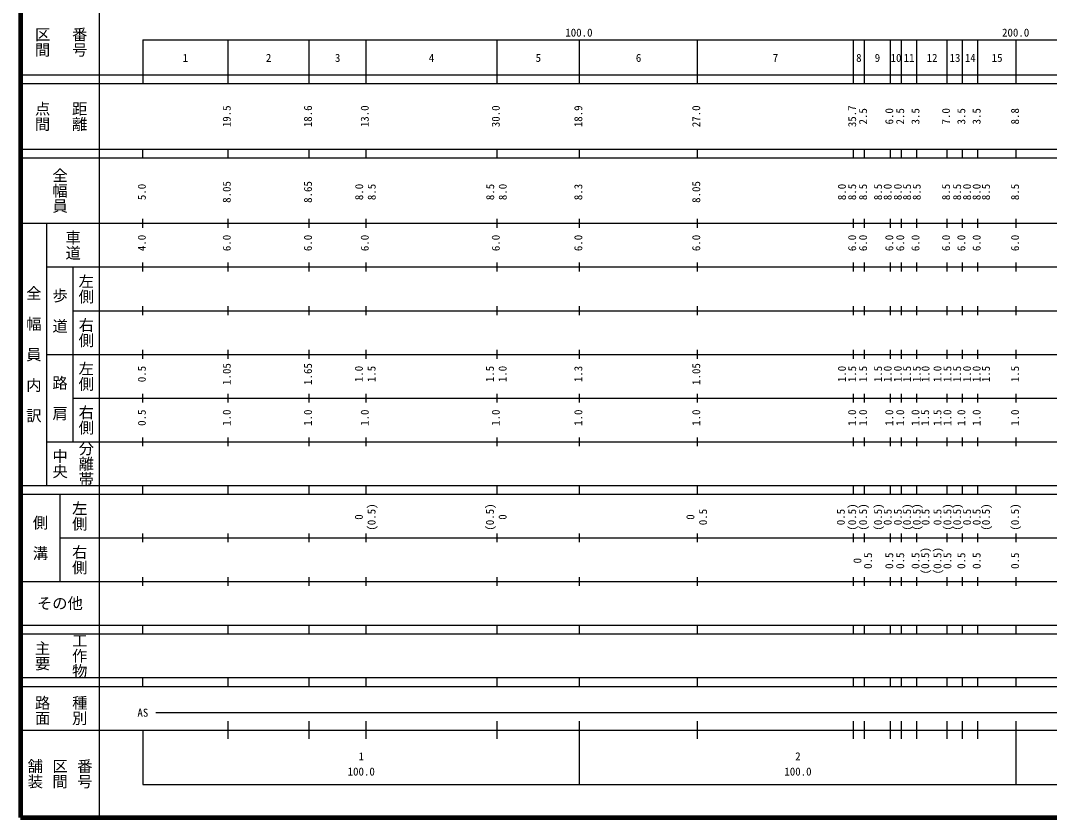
# Model space of a CAD drawing. Units: millimetres, scale not verified. Extents: x 40000 to 680000, y 20000 to 380000.
# Drawn here: x 40000 to 275579, y 20000 to 202409 of the extents above; entities that cross this region are included whole.
import ezdxf
from ezdxf.enums import TextEntityAlignment as Align

# ---------------------------------------------------------------- set-up
doc = ezdxf.new("R2010")
doc.units = ezdxf.units.MM
doc.header["$LTSCALE"] = 1000
doc.layers.add('M-TTL', color=2, linetype='Continuous', lineweight=140)
doc.layers.add('M-TTL-BAND', color=7, linetype='Continuous', lineweight=25)
doc.styles.add('@ＭＳ ゴシック', font='')
doc.styles.add('ＭＳ ゴシック', font='')
doc.styles.get('@ＭＳ ゴシック').set_extended_font_data('@MS Gothic')
doc.styles.get('ＭＳ ゴシック').set_extended_font_data('MS Gothic')

msp = doc.modelspace()

# ---------------------------------------------------------------- linework, layer by layer
at = {"layer": 'M-TTL'}
for p, q in [((40000, 380000), (40000, 20000)), ((40000, 20000), (680000, 20000))]:
    msp.add_line(p, q, dxfattribs=at)
at = {"layer": 'M-TTL-BAND'}
for p, q in [((58000, 370000), (58000, 20000)), ((68000, 198000), (579000, 198000)), ((68000, 198000), (68000, 188000)), ((87500, 188000), (87500, 198000)), ((106100, 188000), (106100, 198000)), ((119100, 188000), (119100, 198000)), ((149100, 188000), (149100, 198000)), ((168000, 188000), (168000, 198000)), ((195000, 188000), (195000, 198000)), ((230700, 188000), (230700, 198000)), ((233200, 188000), (233200, 198000)), ((239200, 188000), (239200, 198000)), ((241700, 188000), (241700, 198000)), ((245200, 188000), (245200, 198000)), ((252200, 188000), (252200, 198000)), ((255700, 188000), (255700, 198000)), ((259200, 188000), (259200, 198000)), ((268000, 188000), (268000, 198000)), ((40000, 190000), (579000, 190000)), ((40000, 188000), (579000, 188000)), ((40000, 173000), (579000, 173000)), ((68000, 171000), (68000, 173000)), ((68000, 171000), (68000, 173000)), ((87500, 171000), (87500, 173000)), ((106100, 171000), (106100, 173000)), ((119100, 171000), (119100, 173000)), ((149100, 171000), (149100, 173000)), ((168000, 171000), (168000, 173000)), ((195000, 171000), (195000, 173000)), ((230700, 171000), (230700, 173000)), ((233200, 171000), (233200, 173000)), ((239200, 171000), (239200, 173000)), ((241700, 171000), (241700, 173000)), ((245200, 171000), (245200, 173000)), ((252200, 171000), (252200, 173000)), ((255700, 171000), (255700, 173000)), ((259200, 171000), (259200, 173000)), ((268000, 171000), (268000, 173000)), ((40000, 171000), (579000, 171000)), ((40000, 156000), (579000, 156000)), ((46000, 96000), (46000, 156000)), ((68000, 155000), (68000, 157000)), ((68000, 155000), (68000, 157000)), ((87500, 155000), (87500, 157000)), ((106100, 155000), (106100, 157000)), ((119100, 155000), (119100, 157000)), ((149100, 155000), (149100, 157000)), ((168000, 155000), (168000, 157000)), ((195000, 155000), (195000, 157000)), ((230700, 155000), (230700, 157000)), ((233200, 155000), (233200, 157000)), ((239200, 155000), (239200, 157000)), ((241700, 155000), (241700, 157000)), ((245200, 155000), (245200, 157000)), ((252200, 155000), (252200, 157000)), ((255700, 155000), (255700, 157000)), ((259200, 155000), (259200, 157000)), ((268000, 155000), (268000, 157000)), ((68000, 145000), (68000, 147000)), ((68000, 145000), (68000, 147000)), ((87500, 145000), (87500, 147000)), ((106100, 145000), (106100, 147000)), ((119100, 145000), (119100, 147000)), ((149100, 145000), (149100, 147000)), ((168000, 145000), (168000, 147000)), ((195000, 145000), (195000, 147000)), ((230700, 145000), (230700, 147000)), ((233200, 145000), (233200, 147000)), ((239200, 145000), (239200, 147000)), ((241700, 145000), (241700, 147000)), ((245200, 145000), (245200, 147000)), ((252200, 145000), (252200, 147000)), ((255700, 145000), (255700, 147000)), ((259200, 145000), (259200, 147000)), ((268000, 145000), (268000, 147000)), ((46000, 146000), (579000, 146000)), ((52000, 146000), (52000, 106000)), ((68000, 135000), (68000, 137000)), ((68000, 135000), (68000, 137000)), ((87500, 135000), (87500, 137000)), ((106100, 135000), (106100, 137000)), ((119100, 135000), (119100, 137000)), ((149100, 135000), (149100, 137000)), ((168000, 135000), (168000, 137000)), ((195000, 135000), (195000, 137000)), ((230700, 135000), (230700, 137000)), ((233200, 135000), (233200, 137000)), ((239200, 135000), (239200, 137000)), ((241700, 135000), (241700, 137000)), ((245200, 135000), (245200, 137000)), ((252200, 135000), (252200, 137000)), ((255700, 135000), (255700, 137000)), ((259200, 135000), (259200, 137000)), ((268000, 135000), (268000, 137000)), ((52000, 136000), (579000, 136000)), ((46000, 126000), (579000, 126000)), ((68000, 125000), (68000, 127000)), ((68000, 125000), (68000, 127000)), ((87500, 125000), (87500, 127000)), ((106100, 125000), (106100, 127000)), ((119100, 125000), (119100, 127000)), ((149100, 125000), (149100, 127000)), ((168000, 125000), (168000, 127000)), ((195000, 125000), (195000, 127000)), ((230700, 125000), (230700, 127000)), ((233200, 125000), (233200, 127000)), ((239200, 125000), (239200, 127000)), ((241700, 125000), (241700, 127000)), ((245200, 125000), (245200, 127000)), ((252200, 125000), (252200, 127000)), ((255700, 125000), (255700, 127000)), ((259200, 125000), (259200, 127000)), ((268000, 125000), (268000, 127000)), ((52000, 116000), (579000, 116000)), ((68000, 115000), (68000, 117000)), ((68000, 115000), (68000, 117000)), ((87500, 115000), (87500, 117000)), ((106100, 115000), (106100, 117000)), ((119100, 115000), (119100, 117000)), ((149100, 115000), (149100, 117000)), ((168000, 115000), (168000, 117000)), ((195000, 115000), (195000, 117000)), ((230700, 115000), (230700, 117000)), ((233200, 115000), (233200, 117000)), ((239200, 115000), (239200, 117000)), ((241700, 115000), (241700, 117000)), ((245200, 115000), (245200, 117000)), ((252200, 115000), (252200, 117000)), ((255700, 115000), (255700, 117000)), ((259200, 115000), (259200, 117000)), ((268000, 115000), (268000, 117000)), ((68000, 105000), (68000, 107000)), ((68000, 105000), (68000, 107000)), ((87500, 105000), (87500, 107000)), ((106100, 105000), (106100, 107000)), ((119100, 105000), (119100, 107000)), ((149100, 105000), (149100, 107000)), ((168000, 105000), (168000, 107000)), ((195000, 105000), (195000, 107000)), ((230700, 105000), (230700, 107000)), ((233200, 105000), (233200, 107000)), ((239200, 105000), (239200, 107000)), ((241700, 105000), (241700, 107000)), ((245200, 105000), (245200, 107000)), ((252200, 105000), (252200, 107000)), ((255700, 105000), (255700, 107000)), ((259200, 105000), (259200, 107000)), ((268000, 105000), (268000, 107000)), ((46000, 106000), (579000, 106000)), ((40000, 96000), (579000, 96000)), ((68000, 94000), (68000, 96000)), ((68000, 94000), (68000, 96000)), ((87500, 94000), (87500, 96000)), ((106100, 94000), (106100, 96000)), ((119100, 94000), (119100, 96000)), ((149100, 94000), (149100, 96000)), ((168000, 94000), (168000, 96000)), ((195000, 94000), (195000, 96000)), ((230700, 94000), (230700, 96000)), ((233200, 94000), (233200, 96000)), ((239200, 94000), (239200, 96000)), ((241700, 94000), (241700, 96000)), ((245200, 94000), (245200, 96000)), ((252200, 94000), (252200, 96000)), ((255700, 94000), (255700, 96000)), ((259200, 94000), (259200, 96000)), ((268000, 94000), (268000, 96000)), ((40000, 94000), (579000, 94000)), ((49000, 94000), (49000, 74000)), ((68000, 83000), (68000, 85000)), ((68000, 83000), (68000, 85000)), ((87500, 83000), (87500, 85000)), ((106100, 83000), (106100, 85000)), ((119100, 83000), (119100, 85000)), ((149100, 83000), (149100, 85000)), ((168000, 83000), (168000, 85000)), ((195000, 83000), (195000, 85000)), ((230700, 83000), (230700, 85000)), ((233200, 83000), (233200, 85000)), ((239200, 83000), (239200, 85000)), ((241700, 83000), (241700, 85000)), ((245200, 83000), (245200, 85000)), ((252200, 83000), (252200, 85000)), ((255700, 83000), (255700, 85000)), ((259200, 83000), (259200, 85000)), ((268000, 83000), (268000, 85000)), ((49000, 84000), (579000, 84000)), ((40000, 74000), (579000, 74000)), ((68000, 73000), (68000, 75000)), ((68000, 73000), (68000, 75000)), ((87500, 73000), (87500, 75000)), ((106100, 73000), (106100, 75000)), ((119100, 73000), (119100, 75000)), ((149100, 73000), (149100, 75000)), ((168000, 73000), (168000, 75000)), ((195000, 73000), (195000, 75000)), ((230700, 73000), (230700, 75000)), ((233200, 73000), (233200, 75000)), ((239200, 73000), (239200, 75000)), ((241700, 73000), (241700, 75000)), ((245200, 73000), (245200, 75000)), ((252200, 73000), (252200, 75000)), ((255700, 73000), (255700, 75000)), ((259200, 73000), (259200, 75000)), ((268000, 73000), (268000, 75000)), ((40000, 64000), (579000, 64000)), ((68000, 62000), (68000, 64000)), ((68000, 62000), (68000, 64000)), ((87500, 62000), (87500, 64000)), ((106100, 62000), (106100, 64000)), ((119100, 62000), (119100, 64000)), ((149100, 62000), (149100, 64000)), ((168000, 62000), (168000, 64000)), ((195000, 62000), (195000, 64000)), ((230700, 62000), (230700, 64000)), ((233200, 62000), (233200, 64000)), ((239200, 62000), (239200, 64000)), ((241700, 62000), (241700, 64000)), ((245200, 62000), (245200, 64000)), ((252200, 62000), (252200, 64000)), ((255700, 62000), (255700, 64000)), ((259200, 62000), (259200, 64000)), ((268000, 62000), (268000, 64000)), ((40000, 62000), (579000, 62000)), ((40000, 52000), (579000, 52000)), ((68000, 50000), (68000, 52000)), ((68000, 50000), (68000, 52000)), ((87500, 50000), (87500, 52000)), ((106100, 50000), (106100, 52000)), ((119100, 50000), (119100, 52000)), ((149100, 50000), (149100, 52000)), ((168000, 50000), (168000, 52000)), ((195000, 50000), (195000, 52000)), ((230700, 50000), (230700, 52000)), ((233200, 50000), (233200, 52000)), ((239200, 50000), (239200, 52000)), ((241700, 50000), (241700, 52000)), ((245200, 50000), (245200, 52000)), ((252200, 50000), (252200, 52000)), ((255700, 50000), (255700, 52000)), ((259200, 50000), (259200, 52000)), ((268000, 50000), (268000, 52000)), ((40000, 50000), (579000, 50000)), ((71000, 44000), (565000, 44000)), ((87500, 38000), (87500, 42000)), ((106100, 38000), (106100, 42000)), ((119100, 38000), (119100, 42000)), ((149100, 38000), (149100, 42000)), ((168000, 27500), (168000, 42000)), ((195000, 38000), (195000, 42000)), ((230700, 38000), (230700, 42000)), ((233200, 38000), (233200, 42000)), ((239200, 38000), (239200, 42000)), ((241700, 38000), (241700, 42000)), ((245200, 38000), (245200, 42000)), ((252200, 38000), (252200, 42000)), ((255700, 38000), (255700, 42000)), ((259200, 38000), (259200, 42000)), ((268000, 27500), (268000, 42000)), ((40000, 40000), (579000, 40000)), ((68000, 40000), (68000, 27500)), ((68000, 27500), (579000, 27500))]:
    msp.add_line(p, q, dxfattribs=at)

# ---------------------------------------------------------------- texts
at = {"layer": 'M-TTL-BAND', "style": '@ＭＳ ゴシック'}
for s, p in [('区間', (45000, 197500)), ('番号', (53500, 197500)), ('点間', (45000, 180500)), ('距離', (53500, 180500)), ('全幅員', (49000, 163500)), ('車道', (52000, 151000)), ('左側', (55000, 141000)), ('全\u3000幅\u3000員\u3000内\u3000訳', (43000, 126000)), ('歩\u3000道', (49000, 136000)), ('右側', (55000, 131000)), ('左側', (55000, 121000)), ('路\u3000肩', (49000, 116000)), ('右側', (55000, 111000)), ('分離帯', (55000, 101000)), ('中央', (49000, 101000)), ('左側', (53500, 89000)), ('側\u3000溝', (44500, 84000)), ('右側', (53500, 79000)), ('工作物', (53500, 57000)), ('主要', (45000, 57000)), ('路面', (45000, 44500)), ('種別', (53500, 44500)), ('舗装', (43333, 30000)), ('区間', (49000, 30000)), ('番号', (54667, 30000))]:
    msp.add_text(s, height=2566, rotation=270, dxfattribs=at).set_placement(p, align=Align.MIDDLE_CENTER)
at = {"layer": 'M-TTL-BAND', "style": 'ＭＳ ゴシック'}
for s, p in [('100.0', (167844, 198195)), ('200.0', (267844, 198195)), ('1', (77750, 192405)), ('2', (96800, 192405)), ('3', (112600, 192405)), ('4', (134100, 192405)), ('5', (158550, 192405)), ('6', (181500, 192405)), ('7', (212850, 192405)), ('8', (231950, 192405)), ('9', (236200, 192405)), ('10', (240450, 192405)), ('11', (243450, 192405)), ('12', (248700, 192405)), ('13', (253950, 192405)), ('14', (257450, 192405)), ('15', (263600, 192405)), ('AS', (68000, 42500)), ('1', (118000, 32523)), ('2', (218000, 32523)), ('100.0', (118000, 29033)), ('100.0', (218000, 29033))]:
    msp.add_text(s, height=1833, dxfattribs=at).set_placement(p, align=Align.BOTTOM_CENTER)
for s, p in [('19.5', (88664, 180500)), ('18.6', (107264, 180500)), ('13.0', (120264, 180500)), ('30.0', (150264, 180500)), ('18.9', (169164, 180500)), ('27.0', (196164, 180500)), ('35.7', (231864, 180500)), ('2.5', (234364, 180500)), ('6.0', (240364, 180500)), ('2.5', (242864, 180500)), ('3.5', (246364, 180500)), ('7.0', (253364, 180500)), ('3.5', (256864, 180500)), ('3.5', (260364, 180500)), ('8.8', (269164, 180500)), ('5.0', (69217, 163174)), ('5.0', (69217, 163174)), ('8.05', (88664, 163174)), ('8.65', (107264, 163174)), ('8.0', (118987, 163174)), ('8.0', (151861, 163174)), ('8.05', (196164, 163174)), ('8.0', (229522, 163174)), ('8.0', (239998, 163174)), ('8.0', (242318, 163174)), ('8.0', (258171, 163174)), ('8.0', (260364, 163174)), ('8.5', (121861, 163174)), ('8.5', (148987, 163174)), ('8.3', (169164, 163174)), ('8.5', (231864, 163174)), ('8.5', (234364, 163174)), ('8.5', (237790, 163174)), ('8.5', (244431, 163174)), ('8.5', (246648, 163174)), ('8.5', (253364, 163174)), ('8.5', (255897, 163174)), ('8.5', (262494, 163174)), ('8.5', (269164, 163174)), ('4.0', (69217, 151500)), ('4.0', (69217, 151500)), ('6.0', (88664, 151500)), ('6.0', (107264, 151500)), ('6.0', (120264, 151500)), ('6.0', (150264, 151500)), ('6.0', (169164, 151500)), ('6.0', (196164, 151500)), ('6.0', (231864, 151500)), ('6.0', (234364, 151500)), ('6.0', (240364, 151500)), ('6.0', (242864, 151500)), ('6.0', (246364, 151500)), ('6.0', (253364, 151500)), ('6.0', (256864, 151500)), ('6.0', (260364, 151500)), ('6.0', (269164, 151500)), ('0.5', (69217, 121500)), ('0.5', (69217, 121500)), ('1.05', (88664, 121500)), ('1.65', (107264, 121500)), ('1.0', (118916, 121500)), ('1.5', (121826, 121500)), ('1.5', (148916, 121500)), ('1.0', (151826, 121500)), ('1.3', (169164, 121500)), ('1.05', (196164, 121500)), ('1.0', (229522, 121500)), ('1.5', (231864, 121500)), ('1.5', (234364, 121500)), ('1.5', (237790, 121500)), ('1.0', (239998, 121500)), ('1.0', (242318, 121500)), ('1.5', (244431, 121500)), ('1.5', (246648, 121500)), ('1.0', (248662, 121500)), ('1.0', (251398, 121500)), ('1.5', (253669, 121500)), ('1.5', (255897, 121500)), ('1.0', (258171, 121500)), ('1.0', (260364, 121500)), ('1.5', (262494, 121500)), ('1.5', (269164, 121500)), ('0.5', (69217, 111500)), ('0.5', (69217, 111500)), ('1.0', (88664, 111500)), ('1.0', (107264, 111500)), ('1.0', (120264, 111500)), ('1.0', (150264, 111500)), ('1.0', (169164, 111500)), ('1.0', (196164, 111500)), ('1.0', (231864, 111500)), ('1.0', (234364, 111500)), ('1.0', (240364, 111500)), ('1.0', (242864, 111500)), ('1.0', (246364, 111500)), ('1.5', (248572, 111500)), ('1.5', (251398, 111500)), ('1.0', (253669, 111500)), ('1.0', (256864, 111500)), ('1.0', (260364, 111500)), ('1.0', (269164, 111500)), ('(0.5)', (121826, 88764)), ('(0.5)', (148916, 88764)), ('0.5', (197726, 88764)), ('0.5', (229268, 88764)), ('(0.5)', (231864, 88764)), ('(0.5)', (234364, 88764)), ('(0.5)', (237790, 88764)), ('0.5', (239998, 88764)), ('0.5', (242318, 88764)), ('(0.5)', (244431, 88764)), ('(0.5)', (246648, 88764)), ('0.5', (248662, 88764)), ('0.5', (251398, 88764)), ('(0.5)', (253669, 88764)), ('(0.5)', (255897, 88764)), ('0.5', (258171, 88764)), ('0.5', (260364, 88764)), ('(0.5)', (262494, 88764)), ('(0.5)', (269164, 88764)), ('0', (118916, 88764)), ('0', (151826, 88764)), ('0', (194816, 88764)), ('0.5', (235500, 78764)), ('0.5', (240364, 78764)), ('0.5', (242864, 78764)), ('0.5', (246364, 78764)), ('(0.5)', (248588, 78764)), ('(0.5)', (251398, 78764)), ('0.5', (253669, 78764)), ('0.5', (256864, 78764)), ('0.5', (260364, 78764)), ('0.5', (269164, 78764)), ('0', (233071, 78764))]:
    msp.add_text(s, height=1833, rotation=90, dxfattribs=at).set_placement(p, align=Align.BOTTOM_CENTER)
msp.add_text('その他', height=2566, dxfattribs=at).set_placement((49000, 69000), align=Align.MIDDLE_CENTER)

doc.saveas('drawing.dxf')
